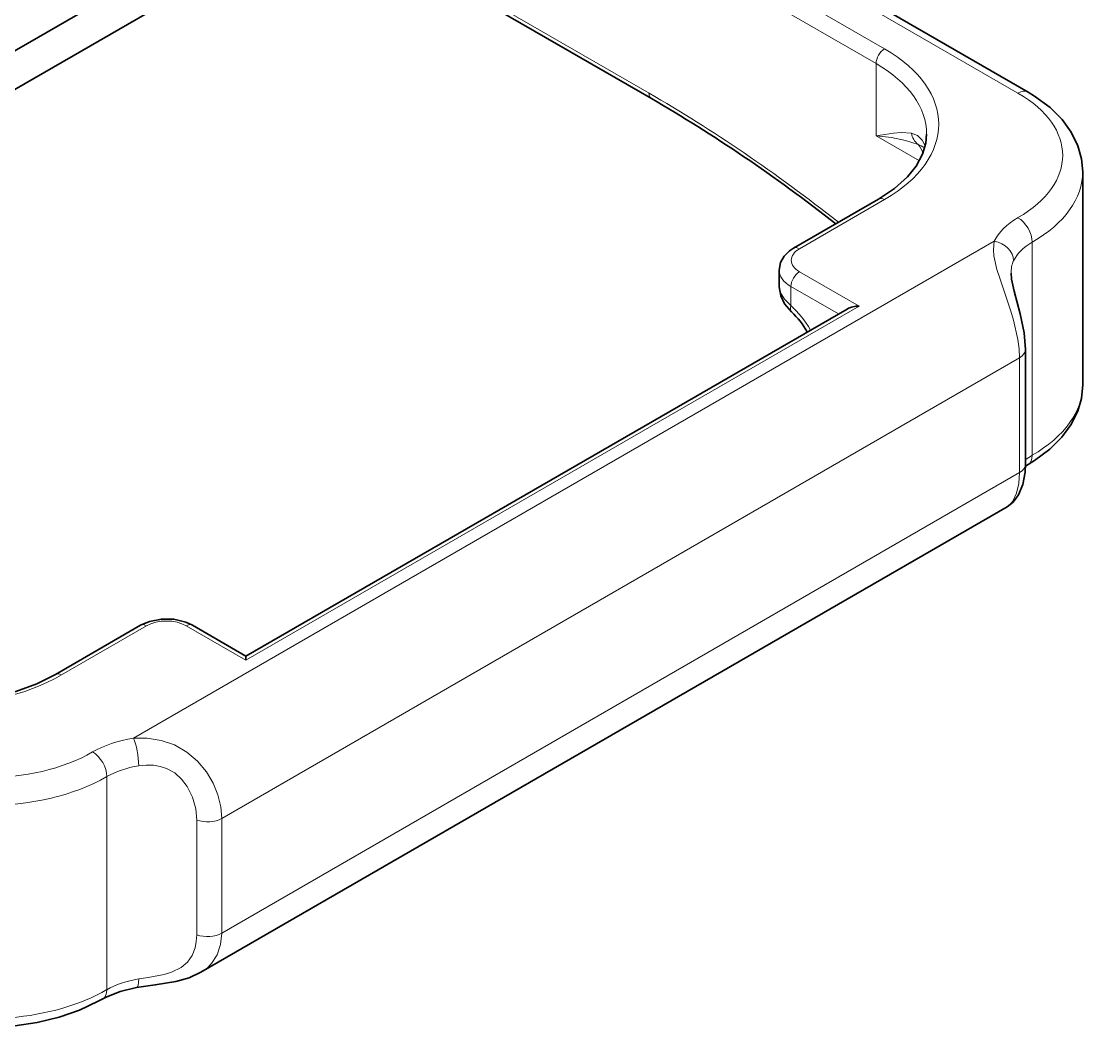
# Model space of a CAD drawing. Extents: x 487 to 800, y 314 to 605.
# Drawn here: x 733.52 to 759.97, y 493.7 to 518.77 of the extents above; entities that cross this region are included whole.
import ezdxf

# ---------------------------------------------------------------- set-up
doc = ezdxf.new("R2010")
doc.units = 0

msp = doc.modelspace()

# ---------------------------------------------------------------- linework, layer by layer
at = {"color": 7, "lineweight": 35}
for p, q in [((753.191, 529.489), (732.685, 517.649)), ((753.191, 528.525), (732.685, 516.686)), ((737.998, 495.085), (758.081, 506.679))]:
    msp.add_line(p, q, dxfattribs=at)
at = {"color": 7, "lineweight": 13, "ltscale": 0.363024}
msp.add_line((758.353, 516.984), (745.778, 524.245), dxfattribs=at)
at = {"color": 7, "lineweight": 35, "ltscale": 0.366013}
msp.add_line((745.924, 524.329), (758.603, 517.009), dxfattribs=at)
at = {"color": 7, "lineweight": 13, "ltscale": 0.287497}
msp.add_line((755.03, 518.087), (745.071, 523.837), dxfattribs=at)
at = {"color": 7, "lineweight": 13, "ltscale": 0.291899}
msp.add_line((754.818, 517.719), (744.706, 523.557), dxfattribs=at)
at = {"color": 7, "lineweight": 13, "ltscale": 0.132681}
for p, q in [((744.565, 519.638), (749.161, 516.984)), ((758.707, 513.269), (758.707, 507.962)), ((735.655, 499.96), (735.655, 494.653))]:
    msp.add_line(p, q, dxfattribs=at)
at = {"color": 7, "lineweight": 35, "ltscale": 0.132682}
msp.add_line((744.627, 519.501), (749.223, 516.847), dxfattribs=at)
at = {"color": 7, "lineweight": 13, "ltscale": 0.044907}
msp.add_line((754.818, 515.923), (754.818, 517.719), dxfattribs=at)
at = {"color": 7, "lineweight": 13, "ltscale": 0.031135}
msp.add_line((755.896, 515.3), (754.818, 515.923), dxfattribs=at)
at = {"color": 7, "lineweight": 35, "ltscale": 0.000407284}
msp.add_line((756.028, 515.614), (756.016, 515.625), dxfattribs=at)
at = {"color": 7, "lineweight": 35, "ltscale": 0.132674}
msp.add_line((759.966, 509.718), (759.966, 515.025), dxfattribs=at)
at = {"color": 7, "lineweight": 35, "ltscale": 0.061236}
for p, q in [((752.759, 513.121), (754.88, 514.346)), ((734.374, 502.506), (736.495, 503.731))]:
    msp.add_line(p, q, dxfattribs=at)
at = {"color": 7, "lineweight": 13, "ltscale": 0.061237}
for p, q in [((755.03, 514.331), (752.909, 513.106)), ((736.645, 503.716), (734.524, 502.492))]:
    msp.add_line(p, q, dxfattribs=at)
at = {"color": 7, "lineweight": 13}
for p, q in [((757.762, 513.296), (736.317, 500.914)), ((758.392, 510.393), (738.516, 498.917)), ((758.392, 507.535), (738.516, 496.06))]:
    msp.add_line(p, q, dxfattribs=at)
at = {"color": 7, "lineweight": 35, "ltscale": 0.010335}
msp.add_line((752.404, 512.575), (752.404, 512.162), dxfattribs=at)
at = {"color": 7, "lineweight": 13, "ltscale": 0.042866}
for p, q in [((754.394, 511.677), (752.909, 512.534)), ((739.12, 502.859), (737.635, 503.716))]:
    msp.add_line(p, q, dxfattribs=at)
at = {"color": 7, "lineweight": 13, "ltscale": 0.011741}
msp.add_line((752.697, 512.167), (752.697, 511.697), dxfattribs=at)
at = {"color": 7, "lineweight": 13, "ltscale": 0.034206}
msp.add_line((753.881, 511.483), (752.697, 512.167), dxfattribs=at)
at = {"color": 7, "lineweight": 13, "ltscale": 0.440908}
msp.add_line((754.394, 511.677), (739.12, 502.859), dxfattribs=at)
at = {"color": 7, "lineweight": 35, "ltscale": 0.432248}
msp.add_line((739.12, 502.96), (754.094, 511.605), dxfattribs=at)
at = {"color": 7, "lineweight": 13, "ltscale": 0.071443}
for p, q in [((758.392, 510.393), (758.392, 507.535)), ((737.894, 498.878), (737.894, 496.02)), ((738.516, 498.917), (738.516, 496.06))]:
    msp.add_line(p, q, dxfattribs=at)
at = {"color": 7, "lineweight": 35, "ltscale": 0.071443}
msp.add_line((758.539, 510.597), (758.539, 507.74), dxfattribs=at)
at = {"color": 7, "lineweight": 35, "ltscale": 0.001906}
msp.add_line((758.603, 507.733), (758.538, 507.694), dxfattribs=at)
at = {"color": 7, "lineweight": 35, "ltscale": 0.038535}
msp.add_line((739.12, 502.96), (737.785, 503.731), dxfattribs=at)
at = {"color": 7, "lineweight": 35, "ltscale": 0.002536}
msp.add_line((739.12, 502.96), (739.12, 502.859), dxfattribs=at)
at = {"color": 7, "lineweight": 35}
for points in [[(759.966, 515.025), (759.936, 515.351), (759.847, 515.667), (759.677, 516.015), (759.451, 516.325), (759.153, 516.622), (758.764, 516.911), (758.603, 517.009)], [(754.88, 514.346), (755.277, 514.61), (755.597, 514.897), (755.813, 515.165), (755.976, 515.467), (756.056, 515.735), (756.077, 515.964)], [(752.404, 512.575), (752.439, 512.767), (752.527, 512.924), (752.66, 513.055), (752.759, 513.121)], [(758.539, 510.597), (758.505, 511.015), (758.408, 511.484), (758.256, 512.047), (758.191, 512.35), (758.18, 512.496)], [(752.404, 512.162), (752.441, 511.933), (752.539, 511.734), (752.709, 511.536)], [(759.966, 509.718), (759.933, 509.376), (759.843, 509.062), (759.671, 508.718), (759.448, 508.415), (759.149, 508.117), (758.763, 507.83), (758.603, 507.733)], [(758.081, 506.679), (758.234, 506.799), (758.368, 506.98), (758.474, 507.238), (758.53, 507.545), (758.539, 507.74)], [(736.495, 503.731), (736.714, 503.826), (737.016, 503.885), (737.326, 503.878), (737.623, 503.807), (737.785, 503.731)], [(734.374, 502.506), (733.909, 502.274), (733.386, 502.08), (732.816, 501.929), (732.212, 501.827), (731.587, 501.775), (730.955, 501.775), (730.331, 501.827), (729.727, 501.929), (729.157, 502.08), (728.634, 502.274), (728.169, 502.506)], [(737.998, 495.085), (737.705, 494.951), (737.376, 494.858), (736.862, 494.77), (736.396, 494.705)], [(736.396, 494.705), (735.984, 494.61), (735.636, 494.47), (735.552, 494.424)], [(730.679, 493.995), (731.215, 493.857), (731.918, 493.749), (732.639, 493.715), (733.36, 493.754), (733.923, 493.839), (734.464, 493.969), (734.973, 494.144), (735.442, 494.363), (735.552, 494.424)]]:
    msp.add_lwpolyline(points, dxfattribs=at)
at = {"color": 7, "lineweight": 13}
for points in [[(754.818, 515.923), (755.254, 515.989), (755.446, 516.002), (755.698, 515.988)], [(754.818, 515.923), (755.198, 515.876), (755.549, 515.805), (755.865, 515.704)], [(756.041, 515.667), (755.966, 515.815), (755.849, 515.927), (755.698, 515.988)], [(757.762, 513.296), (757.741, 513.082), (757.753, 512.927), (757.829, 512.59), (757.889, 512.4), (758.027, 512.001), (758.178, 511.554), (758.244, 511.332), (758.352, 510.851), (758.382, 510.618), (758.392, 510.393)], [(752.697, 511.697), (752.533, 511.851), (752.43, 512.023), (752.404, 512.162)], [(758.392, 507.535), (758.374, 507.262), (758.318, 507.02), (758.225, 506.824), (758.157, 506.739), (758.081, 506.679)], [(736.317, 500.914), (736.663, 500.916), (737.007, 500.862), (737.338, 500.747), (737.645, 500.572), (737.913, 500.344), (738.136, 500.075), (738.3, 499.796), (738.419, 499.504), (738.491, 499.208), (738.516, 498.917)], [(736.45, 500.227), (736.635, 500.246), (736.82, 500.242), (736.986, 500.214), (737.144, 500.162), (737.345, 500.051), (737.517, 499.899), (737.657, 499.716), (737.79, 499.446), (737.868, 499.161), (737.894, 498.878)], [(737.894, 496.02), (737.884, 495.854), (737.854, 495.696), (737.78, 495.503), (737.666, 495.338), (737.51, 495.204), (737.27, 495.086), (737.086, 495.03), (736.686, 494.956), (736.45, 494.92)], [(738.516, 496.06), (738.489, 495.778), (738.405, 495.521), (738.263, 495.301), (738.142, 495.183), (737.998, 495.085)]]:
    msp.add_lwpolyline(points, dxfattribs=at)
for centre, radius, start, end in [((756.166, 516.072), 0.476, 190.1911, 230.6415), ((755.606, 515.027), 0.725, 55.6127, 69.1075), ((758.894, 512.515), 0.714, 155.5133, 181.5164)]:
    msp.add_arc(centre, radius, start, end, dxfattribs=at)
at = {"color": 7, "lineweight": 35}
for centre, radius, start, end in [((751.162, 509.911), 2.244, 30.0569, 46.4159), ((754.38, 511.061), 0.616, 88.7215, 117.7131)]:
    msp.add_arc(centre, radius, start, end, dxfattribs=at)
at = {"color": 7, "lineweight": 13}
for centre, major_axis, ratio, start_param, end_param in [((755.03, 517.842), (0.15, 0.26), 0.57735, 0.785398, 2.356194), ((751.777, 516.209), (4.6, 0), 0.57735, 5.497787, 7.068583), ((751.777, 515.964), (4.3, 0), 0.57735, 6.283185, 7.068583), ((749.161, 486.529), (-18.65, 32.303), 0.57735, 5.317895, 5.497787), ((749.373, 517.107), (-0.15, -0.26), 0.57735, 5.497787, 6.283185), ((758.353, 516.576), (0.25, 0.433), 0.57735, 6.283185, 7.068583), ((755.666, 515.433), (3.8, 0), 0.57735, 5.497787, 7.068583), ((755.171, 514.739), (-0.6, -1.039), 0.57735, 2.645, 2.970827), ((755.666, 515.025), (4.3, 0), 0.57735, 5.497787, 6.283185), ((755.03, 514.086), (0.15, -0.26), 0.57735, 2.356194, 3.141593), ((759.98, 512.943), (2.3, 0), 0.57735, 2.356194, 2.87267), ((758.353, 513.473), (0.25, -0.433), 0.57735, 0.785398, 2.356194), ((757.762, 512.887), (0.451, -0.215), 0.78715, 0.359426, 1.930222), ((753.404, 512.82), (0.7, 0), 0.57735, 2.356194, 3.926991), ((752.909, 512.861), (0.15, -0.26), 0.57735, 2.356194, 3.141593), ((759.98, 512.534), (1.8, 0), 0.57735, 2.356194, 2.87267), ((753.404, 512.575), (1, 0), 0.57735, 3.141593, 3.926991), ((752.909, 512.29), (0.15, 0.26), 0.57735, 0.785398, 2.356194), ((753.05, 511.902), (-0.341, -0.366), 0.382005, 5.6084, 6.283225), ((752.343, 510.575), (-0.85, 1.472), 0.57735, 4.722564, 5.199255), ((758.039, 510.597), (0.5, 0), 0.57735, 5.497787, 6.283184), ((755.666, 509.718), (-4.3, 0), 0.57735, 2.356194, 3.141692), ((758.039, 507.74), (0.5, 0), 0.57735, 5.497787, 6.283184), ((759.98, 507.227), (-1.8, 0), 0.57735, 5.497787, 5.640611), ((758.353, 508.166), (-0.25, 0.433), 0.57735, 3.141593, 3.926991), ((737.14, 503.431), (0.7, 0), 0.57735, 0.785398, 2.356194), ((736.645, 503.471), (0.15, -0.26), 0.57735, 2.356194, 3.141593), ((737.635, 503.471), (-0.15, -0.26), 0.57735, 3.141593, 3.926991), ((731.271, 504.37), (4.6, 0), 0.57735, 3.926991, 5.497787), ((734.524, 502.247), (0.15, -0.26), 0.57735, 2.356194, 3.141593), ((736.928, 499.634), (2.3, 0), 0.57735, 1.839719, 2.356194), ((736.317, 500.506), (0.079, -0.494), 0.216938, 0.937959, 2.508755), ((732.615, 502.124), (3.8, 0), 0.57735, 3.926991, 5.497787), ((735.302, 500.165), (0.25, -0.433), 0.57735, 0.785398, 2.356194), ((736.928, 499.226), (-1.8, 0), 0.57735, 4.981312, 5.497787), ((732.615, 501.716), (-4.3, 0), 0.57735, 0.785398, 2.356194), ((738.162, 499.121), (-0.5, 0), 0.57735, 1.004539, 2.356194), ((738.162, 496.264), (-0.5, 0), 0.57735, 1.004539, 2.356194), ((736.928, 493.918), (1.8, 0), 0.57735, 1.839719, 2.356194), ((736.317, 495.199), (0.079, -0.494), 0.216937, 6.283185, 7.221144), ((732.615, 496.409), (4.3, 0), 0.57735, 4.222386, 5.497787), ((735.302, 494.857), (-0.25, 0.433), 0.57735, 3.141593, 3.926991)]:
    msp.add_ellipse(centre, major_axis=major_axis, ratio=ratio, start_param=start_param, end_param=end_param, dxfattribs=at)
at = {"color": 7, "lineweight": 35}
msp.add_ellipse((749.332, 486.819), major_axis=(18.529, -31.849), ratio=0.57494, start_param=2.177442, end_param=2.354467, dxfattribs=at)

doc.saveas('drawing.dxf')
